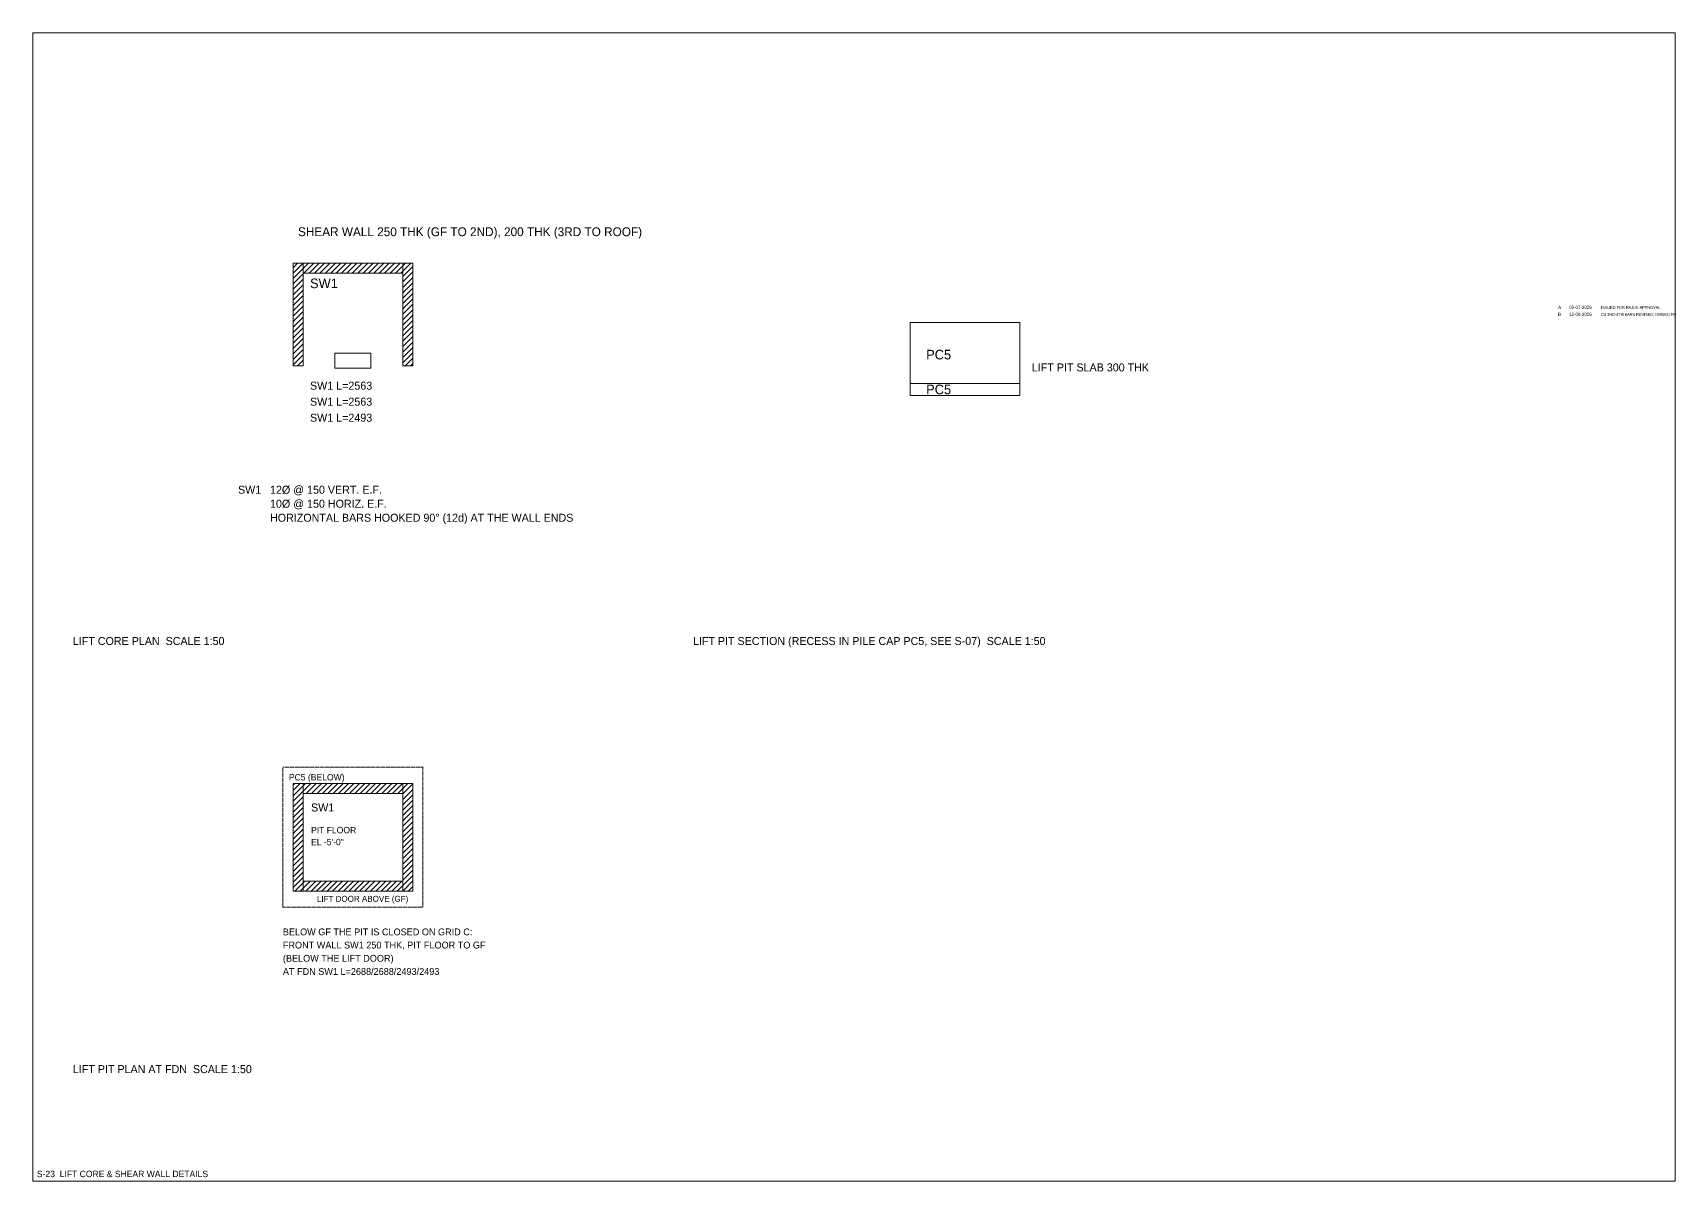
# Model space of a CAD drawing. Extents: x 1000 to 741800, y -207200 to 58400.
# Drawn here: x 659700 to 741800, y -137800 to -80400 of the extents above; entities that cross this region are included whole.
import ezdxf

# ---------------------------------------------------------------- set-up
doc = ezdxf.new("R2010")
doc.units = 0
doc.linetypes.add('DASHED', pattern=[1.524, 1.27, -0.254])
for name, color, linetype, lineweight, plot in [('Foundation', 3, 'Continuous', 0, False), ('Hatch', 9, 'Continuous', 0, False), ('Sheet', 7, 'Continuous', 0, False), ('Slab', 5, 'Continuous', 0, False), ('Text-1', 7, 'Continuous', 0, False), ('Text-2', 7, 'Continuous', 0, False), ('TITLE', 7, 'Continuous', 0, False), ('Wall', 1, 'Continuous', 0, False)]:
    doc.layers.add(name, color=color, linetype=linetype, lineweight=lineweight, plot=plot)

msp = doc.modelspace()

# ---------------------------------------------------------------- hatches: boundary and pattern name
at = {"layer": 'Hatch'}
h = msp.add_hatch(dxfattribs=at)
h.set_pattern_fill('ANSI31', color=256, scale=60)
h.paths.add_polyline_path([(672707, -97038), (673207, -97038), (673207, -91912), (672707, -91912)])
h.paths.add_polyline_path([(678193, -97038), (678693, -97038), (678693, -91912), (678193, -91912)])
h.paths.add_polyline_path([(673207, -92412), (678193, -92412), (678193, -91912), (673207, -91912)])
h = msp.add_hatch(dxfattribs=at)
h.set_pattern_fill('ANSI31', color=256, scale=60)
h.paths.add_polyline_path([(672707, -123298), (673207, -123298), (673207, -117922), (672707, -117922)])
h.paths.add_polyline_path([(678193, -123298), (678693, -123298), (678693, -117922), (678193, -117922)])
h.paths.add_polyline_path([(673207, -118422), (678193, -118422), (678193, -117922), (673207, -117922)])
h.paths.add_polyline_path([(673207, -123298), (678193, -123298), (678193, -122798), (673207, -122798)])

# ---------------------------------------------------------------- linework, layer by layer
at = {"layer": 'Foundation', "linetype": 'DASHED'}
for p, q in [((679200, -117110), (672200, -117110)), ((672200, -117110), (672200, -124110)), ((679200, -124110), (679200, -117110)), ((672200, -124110), (679200, -124110))]:
    msp.add_line(p, q, dxfattribs=at)
at = {"layer": 'Foundation'}
msp.add_lwpolyline([(703557, -98524), (709043, -98524), (709043, -97924), (703557, -97924)], close=True, dxfattribs=at)
at = {"layer": 'Sheet'}
msp.add_lwpolyline([(659700, -137800), (741800, -137800), (741800, -80400), (659700, -80400)], close=True, dxfattribs=at)
at = {"layer": 'Slab'}
msp.add_lwpolyline([(674800, -97158), (676600, -97158), (676600, -96418), (674800, -96418)], close=True, dxfattribs=at)
at = {"layer": 'Wall'}
for points in [[(672707, -97038), (673207, -97038), (673207, -91912), (672707, -91912)], [(673207, -92412), (678193, -92412), (678193, -91912), (673207, -91912)], [(678193, -97038), (678693, -97038), (678693, -91912), (678193, -91912)], [(703557, -97924), (709043, -97924), (709043, -94876), (703557, -94876)], [(672707, -123298), (673207, -123298), (673207, -117922), (672707, -117922)], [(673207, -118422), (678193, -118422), (678193, -117922), (673207, -117922)], [(678193, -123298), (678693, -123298), (678693, -117922), (678193, -117922)], [(673207, -123298), (678193, -123298), (678193, -122798), (673207, -122798)]]:
    msp.add_lwpolyline(points, close=True, dxfattribs=at)

# ---------------------------------------------------------------- texts
at = {"layer": 'Sheet'}
for s, height, p in [('LIFT CORE PLAN  SCALE 1:50', 400, (661700, -111000)), ('LIFT PIT SECTION (RECESS IN PILE CAP PC5, SEE S-07)  SCALE 1:50', 400, (692700, -111000)), ('LIFT PIT PLAN AT FDN  SCALE 1:50', 400, (661700, -132400)), ('S-23  LIFT CORE & SHEAR WALL DETAILS', 320, (659900, -137600))]:
    msp.add_text(s, height=height, dxfattribs=at).set_placement(p)
at = {"layer": 'Text-1'}
for s, height, p in [('SW1', 480, (673557, -93162)), ('PC5', 480, (704357, -96724)), ('PC5', 480, (704357, -98464)), ('SW1', 400, (669957, -103438)), ('SW1', 400, (673607, -119322))]:
    msp.add_text(s, height=height, dxfattribs=at).set_placement(p)
at = {"layer": 'Text-2'}
for s, height, p in [('SHEAR WALL 250 THK (GF TO 2ND), 200 THK (3RD TO ROOF)', 440, (672957, -90562)), ('LIFT PIT SLAB 300 THK', 400, (709643, -97324)), ('SW1 L=2563', 400, (673557, -98238)), ('SW1 L=2563', 400, (673557, -99038)), ('SW1 L=2493', 400, (673557, -99838)), ('12%%C @ 150 VERT. E.F.', 400, (671557, -103438)), ('10%%C @ 150 HORIZ. E.F.', 400, (671557, -104138)), ('HORIZONTAL BARS HOOKED 90%%D (12d) AT THE WALL ENDS', 400, (671557, -104838)), ('PC5 (BELOW)', 320, (672500, -117770)), ('PIT FLOOR', 320, (673607, -120410)), ('EL -5\'-0"', 320, (673607, -121010)), ('LIFT DOOR ABOVE (GF)', 300, (673900, -123838)), ('BELOW GF THE PIT IS CLOSED ON GRID C:', 340, (672200, -125510)), ('FRONT WALL SW1 250 THK, PIT FLOOR TO GF', 340, (672200, -126170)), ('AT FDN SW1 L=2688/2688/2493/2493', 340, (672200, -127490)), ('(BELOW THE LIFT DOOR)', 340, (672200, -126830))]:
    msp.add_text(s, height=height, dxfattribs=at).set_placement(p)
at = {"layer": 'TITLE'}
for s, height, p in [('A', 160, (735950, -94200)), ('B', 160, (735950, -94550)), ('05-07-2026', 160, (736500, -94200)), ('12-08-2026', 160, (736500, -94550)), ('C4 3RD-4TH BARS REVISED; ISSUED FO', 140, (738100, -94550)), ('ISSUED FOR RAJUK APPROVAL', 140, (738100, -94200))]:
    msp.add_text(s, height=height, dxfattribs=at).set_placement(p)

doc.saveas('drawing.dxf')
